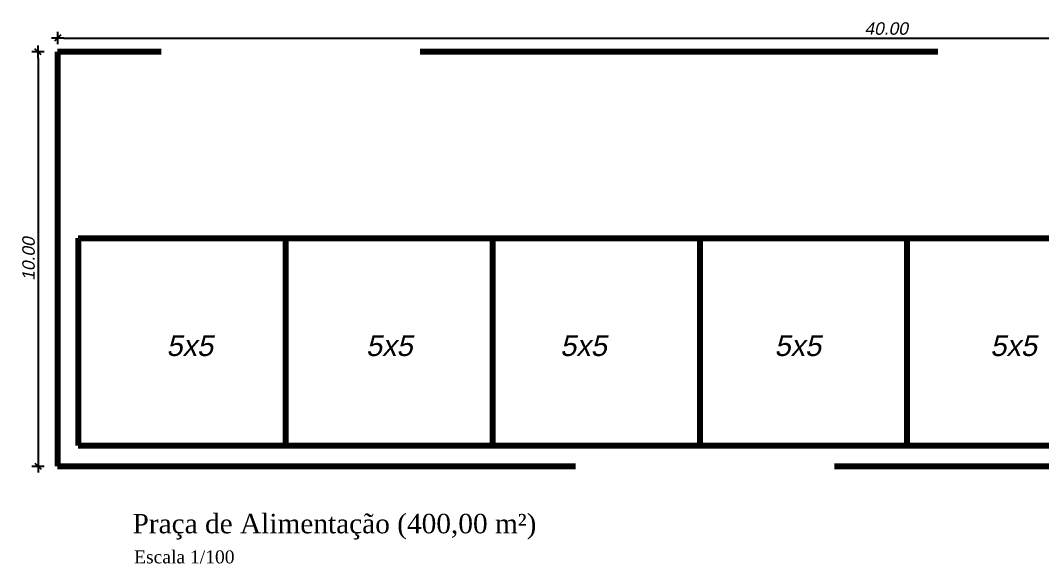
# Model space of a CAD drawing. Header units: metres. Extents: x 2113 to 5678, y -2764 to 956.
# Drawn here: x 3999.41 to 4024.09, y -1630.15 to -1617.04 of the extents above; entities that cross this region are included whole.
import ezdxf

# ---------------------------------------------------------------- set-up
doc = ezdxf.new("R2010")
doc.units = ezdxf.units.M
doc.header["$MEASUREMENT"] = 0
doc.linetypes.add('DASHED2', pattern=[0.375, 0.25, -0.125])
doc.layers.add('COTASOK', color=1, linetype='Continuous')
doc.layers.add('PAREDE', color=7, linetype='Continuous')
doc.styles.add('JEF', font='times.ttf', dxfattribs={"height": 0.3})
doc.styles.add('util2000', font='arial.ttf', dxfattribs={"oblique": 12.000028})
doc.dimstyles.new('int_1-50_m_MS_50', dxfattribs={"dimscale": 0.05, "dimtxt": 3, "dimasz": 1.5, "dimexe": 1, "dimexo": 0, "dimgap": 0.75, "dimtad": 1, "dimzin": 1, "dimdsep": 46, "dimtxsty": 'util2000', "dimblk": '_U2_SETA01', "dimcen": 1.5, "dimse1": 1, "dimse2": 1, "dimclrd": 1, "dimclre": 1, "dimclrt": 1, "dimazin": 3, "dimtfac": 1, "dimtix": 1, "dimtmove": 1, "dimatfit": 3, "dimldrblk": '_U2_SETA02', "dimfxl": 1, "dimtzin": 12, "dimarcsym": 0})

# ---------------------------------------------------------------- blocks, each defined once
blk = doc.blocks.new('_U2_SETA01')
at = {"color": 0}
for p, q in [((-1, 0), (1, 0)), ((0, -1), (0, 1))]:
    blk.add_line(p, q, dxfattribs=at)
blk.add_line((-0.5, -0.5), (0.5, 0.5))
blk = doc.blocks.new('*D349')
at = {"layer": 'Defpoints', "color": 0, "ltscale": 0.3, "transparency": 16777216}
for p in [(4040.314, -1617.469), (4040.314, -1617.469), (4000.31, -1617.8)]:
    blk.add_point(p, dxfattribs=at)
at = {"layer": 'PAREDE', "color": 1, "lineweight": -2, "ltscale": 0.3, "transparency": 16777216}
blk.add_line((4000.46, -1617.469), (4040.164, -1617.469), dxfattribs=at)
at = {"layer": 'PAREDE', "color": 1, "lineweight": -2, "ltscale": 0.3, "transparency": 16777216, "xscale": 0.15, "yscale": 0.15, "zscale": 0.15, "rotation": 180}
blk.add_blockref('_U2_SETA01', (4000.31, -1617.469), dxfattribs=at)
at = {"layer": 'PAREDE', "color": 1, "lineweight": -2, "ltscale": 0.3, "transparency": 16777216, "xscale": 0.15, "yscale": 0.15, "zscale": 0.15}
blk.add_blockref('_U2_SETA01', (4040.314, -1617.469), dxfattribs=at)
at = {"layer": 'PAREDE', "color": 1, "ltscale": 0.3, "transparency": 16777216, "insert": (4020.312, -1617.241), "char_height": 0.3, "attachment_point": 5, "style": 'util2000'}
blk.add_mtext('40.00', dxfattribs=at)
blk = doc.blocks.new('_U2_SETA02')
blk.add_solid([(-1, -0.17), (0, 0), (-1, 0.17)])
blk = doc.blocks.new('*D350')
at = {"layer": 'Defpoints', "color": 0, "ltscale": 0.3, "transparency": 16777216}
for p in [(4000.31, -1617.8), (3999.839, -1627.8), (4000.31, -1627.8)]:
    blk.add_point(p, dxfattribs=at)
at = {"layer": 'PAREDE', "color": 1, "lineweight": -2, "ltscale": 0.3, "transparency": 16777216}
blk.add_line((3999.839, -1617.95), (3999.839, -1627.65), dxfattribs=at)
at = {"layer": 'PAREDE', "color": 1, "lineweight": -2, "ltscale": 0.3, "transparency": 16777216, "xscale": 0.15, "yscale": 0.15, "zscale": 0.15}
for p, rotation in [((3999.839, -1617.8), 90), ((3999.839, -1627.8), 270)]:
    blk.add_blockref('_U2_SETA01', p, dxfattribs=dict(at, rotation=rotation))
at = {"layer": 'PAREDE', "color": 1, "ltscale": 0.3, "transparency": 16777216, "insert": (3999.611, -1622.8), "char_height": 0.3, "attachment_point": 5, "rotation": 90, "style": 'util2000'}
blk.add_mtext('10.00', dxfattribs=at)

msp = doc.modelspace()

# ---------------------------------------------------------------- linework, layer by layer
at = {"layer": 'PAREDE', "lineweight": 80}
for p, q in [((4000.81, -1622.3), (4025.81, -1622.3)), ((4000.81, -1622.3), (4000.81, -1627.3)), ((4005.81, -1622.3), (4005.81, -1627.3)), ((4010.81, -1622.3), (4010.81, -1627.3)), ((4015.81, -1622.3), (4015.81, -1627.3)), ((4020.81, -1622.3), (4020.81, -1627.3)), ((4000.81, -1627.3), (4025.81, -1627.3))]:
    msp.add_line(p, q, dxfattribs=at)
at = {"layer": 'PAREDE', "linetype": 'DASHED2', "lineweight": 80, "ltscale": 50}
msp.add_lwpolyline([(4000.31, -1627.8), (4040.31, -1627.8), (4040.31, -1617.8), (4000.31, -1617.8)], close=True, dxfattribs=at)

# ---------------------------------------------------------------- texts
at = {"layer": 'COTASOK', "style": 'JEF'}
msp.add_text('Praça de Alimentação (400,00 m²)', height=0.46875, dxfattribs=at).set_placement((4002.12, -1629.42))
at = {"layer": 'COTASOK', "insert": (4002.157, -1629.833), "char_height": 0.3125, "width": 11.83437, "attachment_point": 1, "style": 'JEF'}
msp.add_mtext('Escala 1/100', dxfattribs=at)
at = {"layer": 'PAREDE', "color": 1, "char_height": 0.5, "attachment_point": 7, "rotation": 359.9678, "style": 'util2000'}
for insert in [(4002.936, -1625.148), (4007.752, -1625.148), (4012.439, -1625.148), (4017.613, -1625.148), (4022.821, -1625.148)]:
    msp.add_mtext('{\\f@Arial Unicode MS|b0|i0|c0|p34;\\C256;5x5}', dxfattribs=dict(at, insert=insert))

# ---------------------------------------------------------------- dimensions: what is measured, and where the dimension line sits
at = {"layer": 'PAREDE', "ltscale": 0.3}
dim = msp.add_linear_dim(base=(4040.314, -1617.469), p1=(4000.31, -1617.8), p2=(4040.314, -1617.469), dimstyle='int_1-50_m_MS_50', override={"dimscale": 0.1}, dxfattribs=at)
dim.commit()
dim.dimension.update_dxf_attribs({"geometry": '*D349', "text_midpoint": (4020.312, -1617.241)})
dim = msp.add_linear_dim(base=(3999.839, -1627.8), p1=(4000.31, -1617.8), p2=(4000.31, -1627.8), angle=90, dimstyle='int_1-50_m_MS_50', override={"dimscale": 0.1}, dxfattribs=at)
dim.commit()
dim.dimension.update_dxf_attribs({"geometry": '*D350', "text_midpoint": (3999.611, -1622.8)})

doc.saveas('drawing.dxf')
